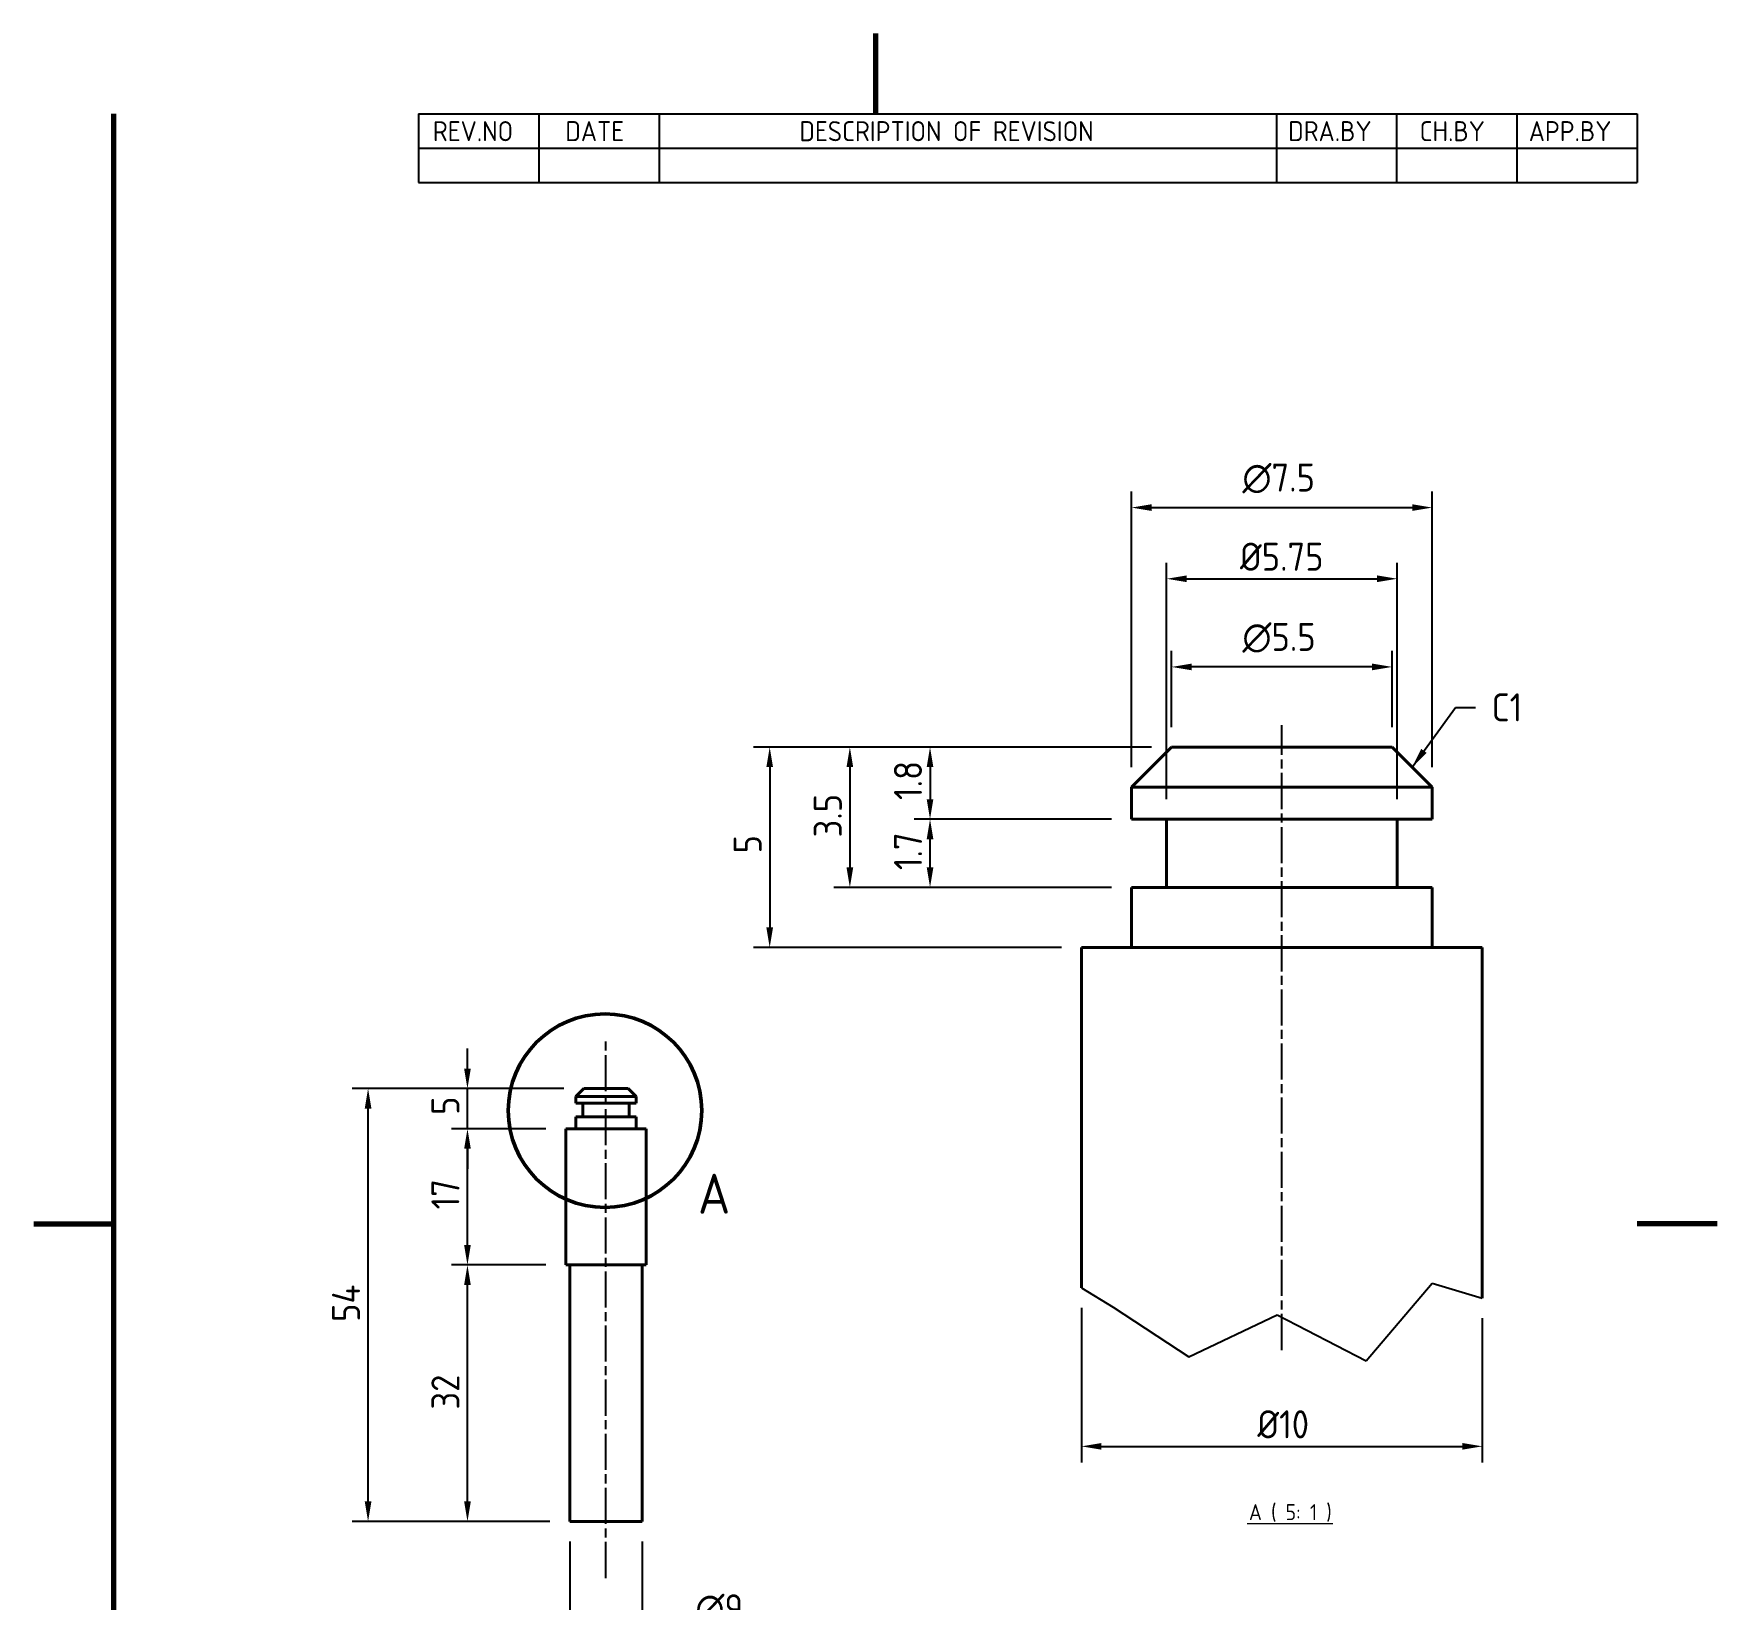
# Model space of a CAD drawing. Header units: millimetres. Extents: x 0 to 210, y 0 to 297.
# Drawn here: x 0 to 210, y 101.7 to 297 of the extents above; entities that cross this region are included whole.
import ezdxf

# ---------------------------------------------------------------- set-up
doc = ezdxf.new("R2010")
doc.units = ezdxf.units.MM
doc.linetypes.add('CHAIN', pattern=[0.35429999999999995, 0.2362, -0.0295, 0.0591, -0.0295])
doc.layers.get('0').update_dxf_attribs({"color": 3, "lineweight": 25})
for name, color, linetype, lineweight in [('가시적인 것(ISO)', 3, 'Continuous', 40), ('경계(ISO)', 7, 'Continuous', 70), ('기호(ISO)', 5, 'Continuous', 25), ('끊기 선(JIS)', 7, 'Continuous', 25), ('상세 경계(JIS)', 7, 'Continuous', 50), ('중심선(ISO)', 1, 'Continuous', 25), ('치수(ISO)', 7, 'Continuous', 25)]:
    doc.layers.add(name, color=color, linetype=linetype, lineweight=lineweight)
doc.styles.add('ISO Proportiona M2B', font='isocp.shx')
doc.styles.add('부품번호텍스트_PSTEK_POSCO', font='isocp.shx')
doc.styles.add('치수 텍스트_PSTEK_POSCO', font='isocp.shx')
doc.styles.add('텍스트 스타일466', font='isocp.shx')
doc.dimstyles.new('치수_PSTEK_POSCO', dxfattribs={"dimtxt": 3.5, "dimasz": 2.5, "dimexe": 2, "dimexo": 2.5, "dimgap": 1, "dimtad": 1, "dimrnd": 1e-08, "dimdsep": 46, "dimtxsty": '치수 텍스트_PSTEK_POSCO', "dimcen": 0.09, "dimdle": 10, "dimclrd": 7, "dimclre": 7, "dimclrt": 2, "dimadec": 1, "dimazin": 2, "dimtfac": 1, "dimtmove": 0, "dimatfit": 3, "dimfxl": 0, "dimtolj": 1, "dimlwd": -1, "dimlwe": -1, "dimarcsym": 0})
doc.dimstyles.new('치수_PSTEK_POSCO$7', dxfattribs={"dimtxt": 3.5, "dimasz": 2.5, "dimexe": 2, "dimexo": 2.5, "dimgap": 1, "dimtad": 1, "dimrnd": 1e-08, "dimdsep": 46, "dimtxsty": '치수 텍스트_PSTEK_POSCO', "dimcen": 0.09, "dimdle": 10, "dimclrd": 7, "dimclre": 7, "dimclrt": 2, "dimadec": 1, "dimazin": 2, "dimtfac": 1, "dimtmove": 0, "dimatfit": 3, "dimfxl": 0, "dimtolj": 1, "dimlwd": -1, "dimlwe": -1, "dimarcsym": 0})

# ---------------------------------------------------------------- blocks, each defined once
blk = doc.blocks.new('경계 Default Border')
at = {"layer": '경계(ISO)', "flags": 128}
for points in [[(105, 297.0000076293945), (105, 287.0000076293945)], [(10, 10), (10, 287.0000076293945)], [(0, 148.5000038146973), (10, 148.5000038146973)], [(210, 148.5000038146973), (200, 148.5000038146973)]]:
    blk.add_lwpolyline(points, dxfattribs=at)
blk = doc.blocks.new('리비전 내역')
at = {"layer": '기호(ISO)'}
for p, q in [((48.00000000000001, 287.0000076293945), (200, 287.0000076293945)), ((48.00000000000001, 287.0000076293945), (48.00000000000001, 282.7200076293945)), ((63.00000000000001, 287.0000076293945), (63.00000000000001, 282.7200076293945)), ((78, 287.0000076293945), (78, 282.7200076293945)), ((155, 287.0000076293945), (155, 282.7200076293945)), ((170, 287.0000076293945), (170, 282.7200076293945)), ((185, 287.0000076293945), (185, 282.7200076293945)), ((200, 287.0000076293945), (200, 282.7200076293945)), ((48.00000000000001, 282.7200076293945), (200, 282.7200076293945)), ((48.00000000000001, 282.7200076293945), (48.00000000000001, 278.4400076293945)), ((63.00000000000001, 282.7200076293945), (63.00000000000001, 278.4400076293945)), ((78, 282.7200076293945), (78, 278.4400076293945)), ((155, 282.7200076293945), (155, 278.4400076293945)), ((170, 282.7200076293945), (170, 278.4400076293945)), ((185, 282.7200076293945), (185, 278.4400076293945)), ((200, 282.7200076293945), (200, 278.4400076293945)), ((48.00000000000001, 278.4400076293945), (200, 278.4400076293945))]:
    blk.add_line(p, q, dxfattribs=at)
at = {"layer": '기호(ISO)', "color": 2, "char_height": 2.5, "attachment_point": 7, "style": 'ISO Proportiona M2B'}
for s, insert in [('REV.NO', (49.7871163682308, 283.5831900503393)), ('DATE', (66.31423177283666, 283.5831900503393)), ('DESCRIPTION OF REVISION', (95.50702043336295, 283.5831900503393)), ('DRA.BY', (156.4757339553203, 283.5831900503393)), ('CH.BY', (172.8642915086116, 283.5831900503393)), ('APP.BY', (186.4777339604403, 283.5831900503393))]:
    blk.add_mtext(s, dxfattribs=dict(at, insert=insert))
blk = doc.blocks.new('2dDetail0')
at = {"layer": '상세 경계(JIS)'}
blk.add_circle((71.26718072463811, 162.6304860722327), 12.0664620472754, dxfattribs=at)
at = {"layer": '상세 경계(JIS)', "insert": (82.84805997037637, 149.7575025155538), "char_height": 5, "attachment_point": 7, "style": '부품번호텍스트_PSTEK_POSCO'}
blk.add_mtext('A', dxfattribs=at)
blk = doc.blocks.new('*D23')
at = {"layer": 'Defpoints', "color": 0}
for p in [(54.10633721748445, 143.3755706210157), (66.38538132983935, 143.3755706210157), (66.88538132983935, 111.3755706210157)]:
    blk.add_point(p, dxfattribs=at)
at = {"layer": '치수(ISO)', "color": 7}
for p, q in [((63.88538132983935, 143.3755706210157), (52.10633721748445, 143.3755706210157)), ((54.10633721748445, 113.8755706210157), (54.10633721748445, 140.8755706210157)), ((64.38538132983935, 111.3755706210157), (52.10633721748444, 111.3755706210157))]:
    blk.add_line(p, q, dxfattribs=at)
for points in [[(53.68967055081779, 140.8755706210157), (54.52300388415112, 140.8755706210157), (54.10633721748445, 143.3755706210157)], [(53.68967055081779, 113.8755706210157), (54.52300388415112, 113.8755706210157), (54.10633721748444, 111.3755706210157)]]:
    blk.add_solid(points, dxfattribs=at)
at = {"layer": '치수(ISO)', "color": 2, "insert": (51.35599272929545, 125.335467274559), "char_height": 3.5, "attachment_point": 4, "rotation": 90, "style": '치수 텍스트_PSTEK_POSCO'}
blk.add_mtext('\\A1;32', dxfattribs=at)
blk = doc.blocks.new('*D24')
at = {"layer": 'Defpoints', "color": 0}
for p in [(54.10633721748447, 160.3755706210157), (66.38538132983935, 160.3755706210157), (66.38538132983935, 143.3755706210157)]:
    blk.add_point(p, dxfattribs=at)
at = {"layer": '치수(ISO)', "color": 7}
for p, q in [((63.88538132983934, 160.3755706210157), (52.10633721748447, 160.3755706210157)), ((54.10633721748447, 145.8755706210157), (54.10633721748447, 157.8755706210157)), ((63.88538132983935, 143.3755706210157), (52.10633721748446, 143.3755706210157))]:
    blk.add_line(p, q, dxfattribs=at)
for points in [[(53.6896705508178, 157.8755706210157), (54.52300388415113, 157.8755706210157), (54.10633721748447, 160.3755706210157)], [(53.6896705508178, 145.8755706210157), (54.52300388415113, 145.8755706210157), (54.10633721748446, 143.3755706210157)]]:
    blk.add_solid(points, dxfattribs=at)
at = {"layer": '치수(ISO)', "color": 2, "insert": (51.35633721748444, 150.3105706210158), "char_height": 3.5, "attachment_point": 4, "rotation": 90, "style": '치수 텍스트_PSTEK_POSCO'}
blk.add_mtext('\\A1;17', dxfattribs=at)
blk = doc.blocks.new('*D25')
at = {"layer": 'Defpoints', "color": 0}
for p in [(54.10633721748447, 165.3755706210157), (68.63538132983935, 165.3755706210157), (66.38538132983935, 160.3755706210157)]:
    blk.add_point(p, dxfattribs=at)
at = {"layer": '치수(ISO)', "color": 7}
for p, q in [((54.10633721748447, 167.8755706210157), (54.10633721748447, 170.3755706210157)), ((66.13538132983935, 165.3755706210157), (52.10633721748447, 165.3755706210157)), ((54.10633721748447, 160.3755706210157), (54.10633721748447, 165.3755706210157)), ((63.88538132983934, 160.3755706210157), (52.10633721748447, 160.3755706210157)), ((54.10633721748447, 157.8755706210157), (54.10633721748447, 155.3755706210157))]:
    blk.add_line(p, q, dxfattribs=at)
for points in [[(53.6896705508178, 167.8755706210157), (54.52300388415113, 167.8755706210157), (54.10633721748447, 165.3755706210157)], [(53.6896705508178, 157.8755706210157), (54.52300388415113, 157.8755706210157), (54.10633721748447, 160.3755706210157)]]:
    blk.add_solid(points, dxfattribs=at)
at = {"layer": '치수(ISO)', "color": 2, "insert": (51.35633721748444, 162.1030832476004), "char_height": 3.5, "attachment_point": 4, "rotation": 90, "style": '치수 텍스트_PSTEK_POSCO'}
blk.add_mtext('\\A1;5', dxfattribs=at)
blk = doc.blocks.new('*D26')
at = {"layer": 'Defpoints', "color": 0}
for p in [(41.71076917456059, 165.3755706210157), (68.63538132983935, 165.3755706210157), (66.88538132983935, 111.3755706210157)]:
    blk.add_point(p, dxfattribs=at)
at = {"layer": '치수(ISO)', "color": 7}
for p, q in [((66.13538132983935, 165.3755706210157), (39.71076917456059, 165.3755706210157)), ((41.71076917456058, 113.8755706210157), (41.71076917456059, 162.8755706210157)), ((64.38538132983935, 111.3755706210157), (39.71076917456057, 111.3755706210157))]:
    blk.add_line(p, q, dxfattribs=at)
for points in [[(41.29410250789392, 162.8755706210157), (42.12743584122725, 162.8755706210157), (41.71076917456059, 165.3755706210157)], [(41.29410250789392, 113.8755706210157), (42.12743584122725, 113.8755706210157), (41.71076917456057, 111.3755706210157)]]:
    blk.add_solid(points, dxfattribs=at)
at = {"layer": '치수(ISO)', "color": 2, "insert": (38.96076917456056, 136.2755706210157), "char_height": 3.5, "attachment_point": 4, "rotation": 90, "style": '치수 텍스트_PSTEK_POSCO'}
blk.add_mtext('\\A1;54', dxfattribs=at)
blk = doc.blocks.new('*D27')
at = {"layer": 'Defpoints', "color": 0}
for p in [(66.88538132983935, 111.3755706210157), (75.88538132983935, 111.3755706210157), (66.88538132983935, 96.79275292036391)]:
    blk.add_point(p, dxfattribs=at)
at = {"layer": '치수(ISO)', "color": 7}
for p, q in [((66.88538132983935, 108.8755706210157), (66.88538132983935, 94.79275292036391)), ((75.88538132983935, 108.8755706210157), (75.88538132983935, 94.79275292036391)), ((69.38538132983935, 96.79275292036391), (73.38538132983935, 96.79275292036391)), ((75.88538132983935, 96.79275292036391), (89.49661731719615, 96.79275292036391))]:
    blk.add_line(p, q, dxfattribs=at)
for points in [[(69.38538132983935, 97.20941958703058), (69.38538132983935, 96.37608625369724), (66.88538132983935, 96.79275292036391)], [(73.38538132983935, 97.20941958703058), (73.38538132983935, 96.37608625369724), (75.88538132983935, 96.79275292036391)]]:
    blk.add_solid(points, dxfattribs=at)
at = {"layer": '치수(ISO)', "color": 2, "insert": (82.53746721235447, 100.425801473471), "char_height": 3.5, "attachment_point": 4, "style": '치수 텍스트_PSTEK_POSCO'}
blk.add_mtext('\\A1;\\fAIGDT|b0|i0;\\H3.5000;\\ln\\fisocp|b0|i0;\\H3.5000;9', dxfattribs=at)
blk = doc.blocks.new('*D28')
at = {"layer": 'Defpoints', "color": 0}
for p in [(141.9385001675073, 217.9900857380059), (141.9385001675073, 207.9900857380059), (169.4385001675073, 207.9900857380059)]:
    blk.add_point(p, dxfattribs=at)
at = {"layer": '치수(ISO)', "color": 7}
for p, q in [((141.9385001675073, 210.4900857380059), (141.9385001675073, 219.9900857380059)), ((169.4385001675073, 210.4900857380059), (169.4385001675073, 219.9900857380059)), ((166.9385001675073, 217.9900857380059), (144.4385001675073, 217.9900857380059))]:
    blk.add_line(p, q, dxfattribs=at)
for points in [[(144.4385001675073, 218.4067524046725), (144.4385001675073, 217.5734190713392), (141.9385001675073, 217.9900857380059)], [(166.9385001675073, 218.4067524046725), (166.9385001675073, 217.5734190713392), (169.4385001675073, 217.9900857380059)]]:
    blk.add_solid(points, dxfattribs=at)
at = {"layer": '치수(ISO)', "color": 2, "insert": (150.7650668293317, 221.623134291113), "char_height": 3.5, "attachment_point": 4, "style": '치수 텍스트_PSTEK_POSCO'}
blk.add_mtext('\\A1;\\fAIGDT|b0|i0;\\H3.5000;\\ln\\fisocp|b0|i0;\\H3.5000;5.5', dxfattribs=at)
blk = doc.blocks.new('*D29')
at = {"layer": 'Defpoints', "color": 0}
for p in [(174.4385001675073, 237.8726879743265), (136.9385001675073, 202.9900857380059), (174.4385001675073, 202.9900857380059)]:
    blk.add_point(p, dxfattribs=at)
at = {"layer": '치수(ISO)', "color": 7}
for p, q in [((136.9385001675073, 205.4900857380059), (136.9385001675073, 239.8726879743265)), ((174.4385001675073, 205.4900857380059), (174.4385001675073, 239.8726879743265)), ((139.4385001675073, 237.8726879743265), (171.9385001675073, 237.8726879743265))]:
    blk.add_line(p, q, dxfattribs=at)
for points in [[(139.4385001675073, 238.2893546409931), (139.4385001675073, 237.4560213076598), (136.9385001675073, 237.8726879743265)], [(171.9385001675073, 238.2893546409931), (171.9385001675073, 237.4560213076598), (174.4385001675073, 237.8726879743265)]]:
    blk.add_solid(points, dxfattribs=at)
at = {"layer": '치수(ISO)', "color": 2, "insert": (150.7650668293317, 241.5057365274335), "char_height": 3.5, "attachment_point": 4, "style": '치수 텍스트_PSTEK_POSCO'}
blk.add_mtext('\\A1;\\fAIGDT|b0|i0;\\H3.5000;\\ln\\fisocp|b0|i0;\\H3.5000;7.5', dxfattribs=at)
blk = doc.blocks.new('*D30')
at = {"layer": 'Defpoints', "color": 0}
for p in [(170.0635001675073, 228.9900857380058), (141.3135001675073, 198.9900857380058), (170.0635001675073, 198.9900857380058)]:
    blk.add_point(p, dxfattribs=at)
at = {"layer": '치수(ISO)', "color": 7}
for p, q in [((141.3135001675073, 201.4900857380058), (141.3135001675073, 230.9900857380058)), ((143.8135001675073, 228.9900857380058), (167.5635001675073, 228.9900857380058)), ((170.0635001675073, 201.4900857380058), (170.0635001675073, 230.9900857380058))]:
    blk.add_line(p, q, dxfattribs=at)
for points in [[(143.8135001675073, 229.4067524046725), (143.8135001675073, 228.5734190713391), (141.3135001675073, 228.9900857380058)], [(167.5635001675073, 229.4067524046725), (167.5635001675073, 228.5734190713391), (170.0635001675073, 228.9900857380058)]]:
    blk.add_solid(points, dxfattribs=at)
at = {"layer": '치수(ISO)', "color": 2, "insert": (150.453512794092, 231.7400857380058), "char_height": 3.5, "attachment_point": 4, "style": '치수 텍스트_PSTEK_POSCO'}
blk.add_mtext('\\A1;Ø5.75', dxfattribs=at)
blk = doc.blocks.new('*D31')
at = {"layer": 'Defpoints', "color": 0}
for p in [(141.9385001675073, 207.9900857380059), (111.8021955096222, 198.9900857380059), (136.9385001675073, 198.9900857380059)]:
    blk.add_point(p, dxfattribs=at)
at = {"layer": '치수(ISO)', "color": 7}
for p, q in [((139.4385001675073, 207.9900857380059), (109.8021955096222, 207.9900857380059)), ((111.8021955096222, 205.4900857380059), (111.8021955096222, 201.4900857380059)), ((134.4385001675073, 198.9900857380059), (109.8021955096222, 198.9900857380059))]:
    blk.add_line(p, q, dxfattribs=at)
for points in [[(111.3855288429555, 205.4900857380059), (112.2188621762888, 205.4900857380059), (111.8021955096222, 207.9900857380059)], [(111.3855288429555, 201.4900857380059), (112.2188621762888, 201.4900857380059), (111.8021955096222, 198.9900857380059)]]:
    blk.add_solid(points, dxfattribs=at)
at = {"layer": '치수(ISO)', "color": 2, "insert": (109.0521955096221, 201.3900857380059), "char_height": 3.5, "attachment_point": 4, "rotation": 90, "style": '치수 텍스트_PSTEK_POSCO'}
blk.add_mtext('\\A1;1.8', dxfattribs=at)
blk = doc.blocks.new('*D32')
at = {"layer": 'Defpoints', "color": 0}
for p in [(141.9385001675073, 207.9900857380059), (101.8021955096222, 190.4900857380058), (136.9385001675073, 190.4900857380058)]:
    blk.add_point(p, dxfattribs=at)
at = {"layer": '치수(ISO)', "color": 7}
for p, q in [((139.4385001675073, 207.9900857380059), (99.80219550962217, 207.9900857380059)), ((101.8021955096222, 205.4900857380059), (101.8021955096222, 192.9900857380058)), ((134.4385001675073, 190.4900857380058), (99.80219550962217, 190.4900857380058))]:
    blk.add_line(p, q, dxfattribs=at)
for points in [[(101.3855288429555, 205.4900857380059), (102.2188621762888, 205.4900857380059), (101.8021955096222, 207.9900857380059)], [(101.3855288429555, 192.9900857380058), (102.2188621762888, 192.9900857380058), (101.8021955096222, 190.4900857380058)]]:
    blk.add_solid(points, dxfattribs=at)
at = {"layer": '치수(ISO)', "color": 2, "insert": (99.05219550962214, 196.7175983645905), "char_height": 3.5, "attachment_point": 4, "rotation": 90, "style": '치수 텍스트_PSTEK_POSCO'}
blk.add_mtext('\\A1;3.5', dxfattribs=at)
blk = doc.blocks.new('*D33')
at = {"layer": 'Defpoints', "color": 0}
for p in [(141.9385001675073, 207.9900857380059), (91.80219550962217, 182.9900857380059), (130.6885001675073, 182.9900857380059)]:
    blk.add_point(p, dxfattribs=at)
at = {"layer": '치수(ISO)', "color": 7}
for p, q in [((139.4385001675073, 207.9900857380059), (89.80219550962217, 207.9900857380059)), ((91.80219550962217, 205.4900857380059), (91.80219550962217, 185.4900857380059)), ((128.1885001675073, 182.9900857380059), (89.80219550962217, 182.9900857380059))]:
    blk.add_line(p, q, dxfattribs=at)
for points in [[(91.3855288429555, 205.4900857380059), (92.21886217628884, 205.4900857380059), (91.80219550962217, 207.9900857380059)], [(91.3855288429555, 185.4900857380059), (92.21886217628884, 185.4900857380059), (91.80219550962217, 182.9900857380059)]]:
    blk.add_solid(points, dxfattribs=at)
at = {"layer": '치수(ISO)', "color": 2, "insert": (89.05219550962214, 194.7175983645906), "char_height": 3.5, "attachment_point": 4, "rotation": 90, "style": '치수 텍스트_PSTEK_POSCO'}
blk.add_mtext('\\A1;5', dxfattribs=at)
blk = doc.blocks.new('*D34')
at = {"layer": 'Defpoints', "color": 0}
for p in [(111.8021955096222, 198.9900857380059), (136.9385001675073, 198.9900857380059), (136.9385001675073, 190.4900857380058)]:
    blk.add_point(p, dxfattribs=at)
at = {"layer": '치수(ISO)', "color": 7}
for p, q in [((134.4385001675073, 198.9900857380059), (109.8021955096222, 198.9900857380059)), ((111.8021955096222, 192.9900857380058), (111.8021955096222, 196.4900857380059)), ((134.4385001675073, 190.4900857380058), (109.8021955096222, 190.4900857380058))]:
    blk.add_line(p, q, dxfattribs=at)
for points in [[(111.3855288429555, 196.4900857380059), (112.2188621762888, 196.4900857380059), (111.8021955096222, 198.9900857380059)], [(111.3855288429555, 192.9900857380058), (112.2188621762888, 192.9900857380058), (111.8021955096222, 190.4900857380058)]]:
    blk.add_solid(points, dxfattribs=at)
at = {"layer": '치수(ISO)', "color": 2, "insert": (109.0521955096221, 192.6400857380058), "char_height": 3.5, "attachment_point": 4, "rotation": 90, "style": '치수 텍스트_PSTEK_POSCO'}
blk.add_mtext('\\A1;1.7', dxfattribs=at)
blk = doc.blocks.new('*D35')
at = {"layer": 'Defpoints', "color": 0}
for p in [(130.6885001675073, 140.534096157285), (180.6885001675073, 139.2395458086043), (180.6885001675073, 120.7469178890476)]:
    blk.add_point(p, dxfattribs=at)
at = {"layer": '치수(ISO)', "color": 7}
for p, q in [((130.6885001675073, 138.034096157285), (130.6885001675073, 118.7469178890476)), ((180.6885001675073, 136.7395458086043), (180.6885001675073, 118.7469178890476)), ((133.1885001675073, 120.7469178890476), (178.1885001675073, 120.7469178890476))]:
    blk.add_line(p, q, dxfattribs=at)
for points in [[(133.1885001675073, 121.1635845557142), (133.1885001675073, 120.3302512223809), (130.6885001675073, 120.7469178890476)], [(178.1885001675073, 121.1635845557142), (178.1885001675073, 120.3302512223809), (180.6885001675073, 120.7469178890476)]]:
    blk.add_solid(points, dxfattribs=at)
at = {"layer": '치수(ISO)', "color": 2, "insert": (152.6246222147514, 123.4969178890476), "char_height": 3.5, "attachment_point": 4, "style": '치수 텍스트_PSTEK_POSCO'}
blk.add_mtext('\\A1;Ø10', dxfattribs=at)

msp = doc.modelspace()

# ---------------------------------------------------------------- linework, layer by layer
at = {"layer": '가시적인 것(ISO)'}
for p, q in [((141.9385001675073, 207.9900857380059), (136.9385001675072, 202.9900857380059)), ((141.9385001675073, 207.9900857380059), (169.4385001675073, 207.9900857380059)), ((169.4385001675073, 207.9900857380059), (174.4385001675073, 202.9900857380059)), ((174.4385001675073, 202.9900857380059), (136.9385001675073, 202.9900857380059)), ((136.9385001675073, 198.9900857380058), (136.9385001675073, 202.9900857380059)), ((174.4385001675073, 198.9900857380058), (174.4385001675073, 202.9900857380059)), ((174.4385001675073, 198.9900857380058), (136.9385001675073, 198.9900857380058)), ((141.3135001675073, 198.9900857380058), (141.3135001675073, 190.4900857380057)), ((170.0635001675073, 198.9900857380058), (170.0635001675073, 190.4900857380057)), ((136.9385001675073, 190.4900857380057), (174.4385001675073, 190.4900857380057)), ((136.9385001675073, 182.9900857380058), (136.9385001675073, 190.4900857380057)), ((174.4385001675073, 182.9900857380058), (174.4385001675073, 190.4900857380057)), ((180.6885001675073, 182.9900857380058), (130.6885001675073, 182.9900857380058)), ((130.6885001675073, 140.534096157285), (130.6885001675073, 182.9900857380058)), ((180.6885001675073, 139.2395458086043), (180.6885001675073, 182.9900857380058)), ((68.63538132983935, 165.3755706210157), (67.63538132983935, 164.3755706210157)), ((75.13538132983935, 164.3755706210157), (67.63538132983935, 164.3755706210157)), ((67.63538132983935, 163.5755706210157), (67.63538132983935, 164.3755706210157)), ((68.63538132983935, 165.3755706210157), (74.13538132983935, 165.3755706210157)), ((74.13538132983935, 165.3755706210157), (75.13538132983935, 164.3755706210157)), ((75.13538132983935, 163.5755706210157), (75.13538132983935, 164.3755706210157)), ((75.13538132983935, 163.5755706210157), (67.63538132983935, 163.5755706210157)), ((67.63538132983935, 161.8755706210157), (75.13538132983935, 161.8755706210157)), ((67.63538132983935, 160.3755706210157), (67.63538132983935, 161.8755706210157)), ((68.51038132983935, 163.5755706210157), (68.51038132983935, 161.8755706210157)), ((74.26038132983935, 163.5755706210157), (74.26038132983935, 161.8755706210157)), ((75.13538132983935, 160.3755706210157), (75.13538132983935, 161.8755706210157)), ((76.38538132983935, 160.3755706210157), (66.38538132983935, 160.3755706210157)), ((66.38538132983935, 143.3755706210157), (66.38538132983935, 160.3755706210157)), ((76.38538132983935, 143.3755706210157), (76.38538132983935, 160.3755706210157)), ((76.38538132983935, 143.3755706210157), (66.38538132983935, 143.3755706210157)), ((66.88538132983935, 111.3755706210157), (66.88538132983935, 143.3755706210157)), ((75.88538132983935, 111.3755706210157), (75.88538132983935, 143.3755706210157)), ((66.88538132983935, 111.3755706210157), (75.88538132983935, 111.3755706210157))]:
    msp.add_line(p, q, dxfattribs=at)
at = {"layer": '기호(ISO)', "color": 7, "lineweight": 18}
msp.add_line((151.3688281902742, 111.1200640987539), (162.0362893471193, 111.1200640987539), dxfattribs=at)
at = {"layer": '끊기 선(JIS)'}
for p, q in [((166.1807167605369, 131.4086010654833), (174.449382364528, 141.0957953197885)), ((174.449382364528, 141.0957953197885), (180.6885001675073, 139.2395458086043)), ((130.6885001675073, 140.534096157285), (134.6601828588516, 138.113603488358)), ((134.6601828588517, 138.113603488358), (144.1007964836173, 131.8992744775689)), ((144.1007964836173, 131.8992744775689), (155.0974971414502, 137.1484679434152)), ((155.0974971414502, 137.1484679434152), (166.1807167605369, 131.4086010654833))]:
    msp.add_line(p, q, dxfattribs=at)
at = {"layer": '중심선(ISO)', "linetype": 'CHAIN', "ltscale": 19.05165100097656}
for p, q in [((155.6885001675073, 132.7591531616374), (155.6885001675073, 210.731150437538)), ((71.38538132983935, 104.3182251802078), (71.38538132983935, 171.571644792743))]:
    msp.add_line(p, q, dxfattribs=at)

# ---------------------------------------------------------------- block references
msp.add_blockref('경계 Default Border', (0, 0))
at = {"layer": '기호(ISO)'}
msp.add_blockref('리비전 내역', (0, 0), dxfattribs=at)
at = {"layer": '상세 경계(JIS)'}
msp.add_blockref('2dDetail0', (0, 0), dxfattribs=at)

# ---------------------------------------------------------------- texts
at = {"layer": '기호(ISO)', "color": 2, "insert": (181.8388092275025, 212.9496910650811), "char_height": 3.499999940395355, "attachment_point": 4, "style": '치수 텍스트_PSTEK_POSCO'}
msp.add_mtext('{C1}', dxfattribs=at)
at = {"layer": '기호(ISO)', "color": 7, "insert": (151.5784287299749, 111.3412202302301), "char_height": 2.000000029802322, "attachment_point": 7, "style": '텍스트 스타일466'}
msp.add_mtext('A ( 5: 1 )', dxfattribs=at)

# ---------------------------------------------------------------- dimensions: what is measured, and where the dimension line sits
at = {"layer": '치수(ISO)', "color": 7}
for base, p1, p2, text, override, picture, middle in [((174.4385001675073, 237.8726879743265), (136.9385001675073, 202.9900857380059), (174.4385001675073, 202.9900857380059), '\\fAIGDT|b0|i0;\\H3.5000;\\ln\\fisocp|b0|i0;\\H3.5000;<>', {"dimdec": 2, "dimlfac": 0.2, "dimtp": 0, "dimtm": -0, "dimtdec": 2, "dimtofl": 0, "dimatfit": 1}, '*D29', (155.6885001675073, 237.8726879743265)), ((170.0635001675073, 228.9900857380058), (141.3135001675073, 198.9900857380058), (170.0635001675073, 198.9900857380058), 'Ø<>', {"dimdec": 2, "dimlfac": 0.2, "dimtp": 0, "dimtm": -0, "dimtdec": 2, "dimtofl": 0, "dimatfit": 1}, '*D30', (155.6885001675073, 228.9900857380058)), ((141.9385001675073, 217.9900857380059), (169.4385001675073, 207.9900857380059), (141.9385001675073, 207.9900857380059), '\\fAIGDT|b0|i0;\\H3.5000;\\ln\\fisocp|b0|i0;\\H3.5000;<>', {"dimdec": 2, "dimlfac": 0.2, "dimtp": 0, "dimtm": -0, "dimtdec": 2, "dimtofl": 0, "dimatfit": 1}, '*D28', (155.6885001675073, 217.9900857380059)), ((180.6885001675073, 120.7469178890476), (130.6885001675073, 140.534096157285), (180.6885001675073, 139.2395458086043), 'Ø<>', {"dimdec": 2, "dimlfac": 0.2, "dimtp": 0, "dimtm": -0, "dimtdec": 2, "dimtofl": 0, "dimatfit": 1}, '*D35', (155.6885001675073, 120.7469178890476)), ((66.88538132983935, 96.79275292036391), (75.88538132983935, 111.3755706210157), (66.88538132983935, 111.3755706210157), '\\fAIGDT|b0|i0;\\H3.5000;\\ln\\fisocp|b0|i0;\\H3.5000;<>', {"dimdec": 2, "dimtp": 0, "dimtm": -0, "dimtdec": 2, "dimtofl": 0, "dimatfit": 2}, '*D27', (85.51704226477531, 96.79275292036391))]:
    dim = msp.add_linear_dim(base=base, p1=p1, p2=p2, angle=180, text=text, dimstyle='치수_PSTEK_POSCO', override=override, dxfattribs=at)
    dim.commit()
    dim.dimension.update_dxf_attribs({"geometry": picture, "text_midpoint": middle, "dimtype": 160})
for base, p1, p2, override, picture, middle in [((91.80219550962217, 182.9900857380059), (141.9385001675073, 207.9900857380059), (130.6885001675073, 182.9900857380059), {"dimdec": 2, "dimlfac": 0.2, "dimtp": 0, "dimtm": -0, "dimtdec": 2, "dimtofl": 0, "dimatfit": 1}, '*D33', (91.80219550962214, 195.4900857380059)), ((101.8021955096222, 190.4900857380058), (141.9385001675073, 207.9900857380059), (136.9385001675073, 190.4900857380058), {"dimdec": 2, "dimlfac": 0.2, "dimtp": 0, "dimtm": -0, "dimtdec": 2, "dimtofl": 0, "dimatfit": 1}, '*D32', (101.8021955096221, 199.2400857380058)), ((111.8021955096222, 198.9900857380059), (141.9385001675073, 207.9900857380059), (136.9385001675073, 198.9900857380059), {"dimdec": 2, "dimlfac": 0.2, "dimtp": 0, "dimtm": -0, "dimtdec": 2, "dimtofl": 0, "dimatfit": 1}, '*D31', (111.8021955096221, 203.4900857380059)), ((111.8021955096222, 198.9900857380059), (136.9385001675073, 190.4900857380058), (136.9385001675073, 198.9900857380059), {"dimdec": 2, "dimlfac": 0.2, "dimtp": 0, "dimtm": -0, "dimtdec": 2, "dimtofl": 0, "dimatfit": 1}, '*D34', (111.8021955096221, 194.7400857380058)), ((54.10633721748447, 165.3755706210157), (66.38538132983935, 160.3755706210157), (68.63538132983935, 165.3755706210157), {"dimdec": 2, "dimtp": 0, "dimtm": -0, "dimtdec": 2, "dimtofl": 1, "dimatfit": 1}, '*D25', (54.10633721748444, 162.8755706210157)), ((41.71076917456059, 165.3755706210157), (66.88538132983935, 111.3755706210157), (68.63538132983935, 165.3755706210157), {"dimdec": 2, "dimtp": 0, "dimtm": -0, "dimtdec": 2, "dimtofl": 0, "dimatfit": 1}, '*D26', (41.71076917456056, 138.3755706210157)), ((54.10633721748447, 160.3755706210157), (66.38538132983935, 143.3755706210157), (66.38538132983935, 160.3755706210157), {"dimdec": 2, "dimtp": 0, "dimtm": -0, "dimtdec": 2, "dimtofl": 0, "dimatfit": 1}, '*D24', (54.10633721748444, 151.8855706210157)), ((54.10633721748445, 143.3755706210157), (66.88538132983935, 111.3755706210157), (66.38538132983935, 143.3755706210157), {"dimdec": 2, "dimtp": 0, "dimtm": -0, "dimtdec": 2, "dimtofl": 0, "dimatfit": 1}, '*D23', (54.10633721748443, 127.3655706210157))]:
    dim = msp.add_linear_dim(base=base, p1=p1, p2=p2, angle=90, dimstyle='치수_PSTEK_POSCO', override=override, dxfattribs=at)
    dim.commit()
    dim.dimension.update_dxf_attribs({"geometry": picture, "text_midpoint": middle, "dimtype": 160})

# ---------------------------------------------------------------- leaders
at = {"layer": '기호(ISO)', "color": 7, "annotation_type": 0, "has_hookline": 1, "hookline_direction": 0, "text_width": 3.313096533762709}
msp.add_leader([(171.9385001675073, 205.4900857380059), (177.3388092275025, 212.9496910650811), (179.8388092275025, 212.9496910650811)], dimstyle='치수_PSTEK_POSCO$7', override={"dimtad": 0}, dxfattribs=at)

doc.saveas('drawing.dxf')
